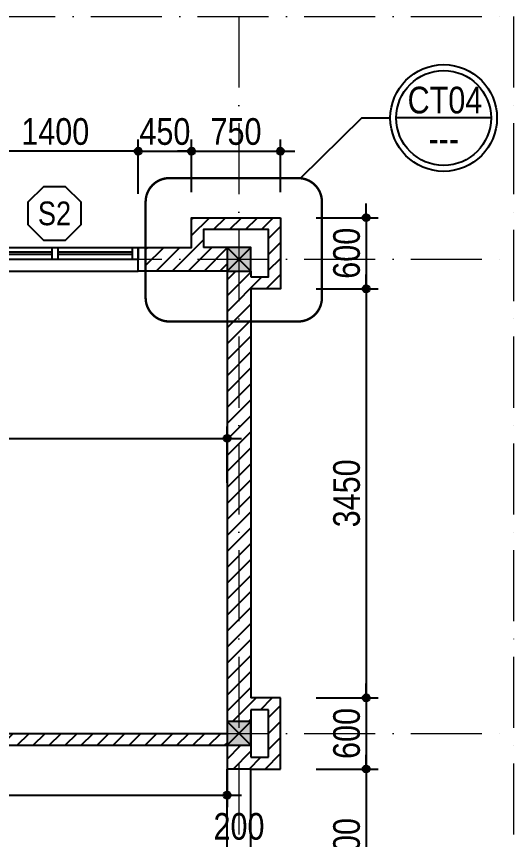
# Model space of a CAD drawing. Extents: x -1107188 to -523840, y 39692 to 514392.
# Drawn here: x -1069497 to -1065304, y 477881 to 484823 of the extents above; entities that cross this region are included whole.
import ezdxf
from ezdxf.enums import TextEntityAlignment as Align

# ---------------------------------------------------------------- set-up
doc = ezdxf.new("R2010")
doc.units = 0
doc.linetypes.add('ACAD_ISO10W100', pattern=[18, 12, -3, 0, -3])
doc.linetypes.add('DASHED2', pattern=[0.375, 0.25, -0.125])
doc.layers.get('DEFPOINTS').update_dxf_attribs({"linetype": 'CONTINUOUS'})
for name, color, linetype in [('009', 251, 'CONTINUOUS'), ('daucat', 220, 'CONTINUOUS'), ('DIM', 1, 'CONTINUOUS'), ('DOOR', 20, 'CONTINUOUS'), ('MEDIUM', 2, 'CONTINUOUS'), ('TAGS', 60, 'CONTINUOUS'), ('TEXT', 7, 'CONTINUOUS'), ('TUONG', 131, 'CONTINUOUS'), ('WALL', 4, 'CONTINUOUS')]:
    doc.layers.add(name, color=color, linetype=linetype)
doc.layers.add('TRUC', color=24, linetype='CONTINUOUS', lineweight=0)
doc.styles.add('HEL-CONDENSE', font='')
doc.styles.add('VNI-HELVE-CONDENSEN', font='')
doc.styles.get('HEL-CONDENSE').set_extended_font_data('VNI-Helve-Condense')
doc.styles.get('VNI-HELVE-CONDENSEN').set_extended_font_data('VNI-Helve-Condense')
doc.dimstyles.new('D100', dxfattribs={"dimtxt": 225, "dimasz": 1.2, "dimexe": 100, "dimexo": 0, "dimgap": 50, "dimtad": 1, "dimdec": 0, "dimzin": 13, "dimdsep": 46, "dimtxsty": 'HEL-CONDENSE', "dimblk": 'D50', "dimcen": 0, "dimclrd": 1, "dimclre": 1, "dimclrt": 7, "dimadec": 0, "dimazin": 0, "dimtfac": 1, "dimtdec": 0, "dimtmove": 0, "dimatfit": 3, "dimldrblk": 'D50', "dimfxl": 1, "dimtolj": 1, "dimtzin": 13, "dimarcsym": 0})
pattern_1 = [(45, (-2399621.04, 99015.24), (-67.351921, 67.351921), [])]

# ---------------------------------------------------------------- blocks, each defined once
blk = doc.blocks.new('s11')
at = {"layer": 'DOOR'}
for p, q in [((0, 0), (0, -100)), ((1400, 0), (0, 0)), ((50, 0), (50, -100)), ((1350, 0), (1350, -100)), ((1400, 0), (1400, -100)), ((1400, -100), (0, -100))]:
    blk.add_line(p, q, dxfattribs=at)
at = {"layer": 'DOOR', "linetype": 'ByBlock', "lineweight": -2}
for p, q in [((675, -100), (675, 0)), ((725, -100), (725, 0))]:
    blk.add_line(p, q, dxfattribs=at)
at = {"layer": 'DOOR', "color": 251}
for p, q in [((50, -40), (675, -40)), ((50, -60), (675, -60)), ((725, -40), (1350, -40)), ((725, -60), (1350, -60))]:
    blk.add_line(p, q, dxfattribs=at)
blk = doc.blocks.new('A$C225A2996')
at = {"layer": 'WALL'}
blk.add_hatch(color=4, dxfattribs=at).paths.add_polyline_path([(531.4, 81.6), (731.4, 81.6), (731.4, 281.6), (531.4, 281.6)])
at = {"layer": 'WALL', "color": 4}
for p, q in [((531.4, 281.6), (731.4, 81.6)), ((531.4, 81.6), (731.4, 281.6))]:
    blk.add_line(p, q, dxfattribs=at)
blk.add_lwpolyline([(531.4, 81.6), (731.4, 81.6), (731.4, 281.6), (531.4, 281.6)], close=True, dxfattribs=at)
blk = doc.blocks.new('KH-CUADI')
at = {"layer": 'TAGS'}
blk.add_lwpolyline([(-124.3, 300), (-300, 124.3), (-300, -124.3), (-124.3, -300), (124.3, -300), (300, -124.3), (300, 124.3), (124.3, 300)], close=True, dxfattribs=at)
at = {"layer": 'TAGS', "style": 'VNI-HELVE-CONDENSEN'}
blk.add_attdef('D', text='', height=300, dxfattribs=at).set_placement((0, 0), align=Align.MIDDLE)
blk = doc.blocks.new('D50')
at = {"layer": 'DIM'}
blk.add_hatch(color=256, dxfattribs=at).paths.add_polyline_path([(25, 0, 1), (-25, 0, 1)])
blk.add_line((25, 0), (100, 0), dxfattribs=at)
blk.add_circle((0, 0), 25, dxfattribs=at)
blk = doc.blocks.new('*D206')
at = {"layer": 'DEFPOINTS', "color": 0, "transparency": 16777216}
for p in [(-1068019.9, 483686.4), (-1068469.9, 483328), (-1068019.9, 483342.4)]:
    blk.add_point(p, dxfattribs=at)
at = {"layer": 'DIM', "color": 1, "lineweight": -2, "transparency": 16777216}
for p, q in [((-1068469.9, 483328), (-1068469.9, 483786.4)), ((-1068019.9, 483342.4), (-1068019.9, 483786.4)), ((-1068468.7, 483686.4), (-1068021.1, 483686.4))]:
    blk.add_line(p, q, dxfattribs=at)
at = {"layer": 'DIM', "color": 1, "lineweight": -2, "transparency": 16777216, "xscale": 1.199999999999999, "yscale": 1.199999999999999, "zscale": 1.199999999999999, "rotation": 180}
blk.add_blockref('D50', (-1068469.9, 483686.4), dxfattribs=at)
at = {"layer": 'DIM', "color": 1, "lineweight": -2, "transparency": 16777216, "xscale": 1.199999999999999, "yscale": 1.199999999999999, "zscale": 1.199999999999999}
blk.add_blockref('D50', (-1068019.9, 483686.4), dxfattribs=at)
at = {"layer": 'DIM', "color": 7, "transparency": 16777216, "insert": (-1068244.9, 483851.3), "char_height": 225, "attachment_point": 5, "style": 'HEL-CONDENSE'}
blk.add_mtext('\\A1;450', dxfattribs=at)
blk = doc.blocks.new('*D207')
at = {"layer": 'DEFPOINTS', "color": 0, "transparency": 16777216}
for p in [(-1067269.9, 483686.4), (-1068019.9, 483342.4), (-1067269.9, 483342.4)]:
    blk.add_point(p, dxfattribs=at)
at = {"layer": 'DIM', "color": 1, "lineweight": -2, "transparency": 16777216}
for p, q in [((-1068019.9, 483342.4), (-1068019.9, 483786.4)), ((-1067269.9, 483342.4), (-1067269.9, 483786.4)), ((-1068018.7, 483686.4), (-1067271.1, 483686.4))]:
    blk.add_line(p, q, dxfattribs=at)
at = {"layer": 'DIM', "color": 1, "lineweight": -2, "transparency": 16777216, "xscale": 1.199999999999999, "yscale": 1.199999999999999, "zscale": 1.199999999999999, "rotation": 180}
blk.add_blockref('D50', (-1068019.9, 483686.4), dxfattribs=at)
at = {"layer": 'DIM', "color": 1, "lineweight": -2, "transparency": 16777216, "xscale": 1.199999999999999, "yscale": 1.199999999999999, "zscale": 1.199999999999999}
blk.add_blockref('D50', (-1067269.9, 483686.4), dxfattribs=at)
at = {"layer": 'DIM', "color": 7, "transparency": 16777216, "insert": (-1067644.9, 483851.3), "char_height": 225, "attachment_point": 5, "style": 'HEL-CONDENSE'}
blk.add_mtext('\\A1;750', dxfattribs=at)
blk = doc.blocks.new('*D208')
at = {"layer": 'DEFPOINTS', "color": 0, "transparency": 16777216}
for p in [(-1066969.8, 483125.8), (-1066969.8, 482525.8), (-1066546.2, 482525.8)]:
    blk.add_point(p, dxfattribs=at)
at = {"layer": 'DIM', "color": 1, "lineweight": -2, "transparency": 16777216}
for p, q in [((-1066969.8, 483125.8), (-1066446.2, 483125.8)), ((-1066546.2, 483124.6), (-1066546.2, 482527)), ((-1066969.8, 482525.8), (-1066446.2, 482525.8))]:
    blk.add_line(p, q, dxfattribs=at)
at = {"layer": 'DIM', "color": 1, "lineweight": -2, "transparency": 16777216, "xscale": 1.199999999999999, "yscale": 1.199999999999999, "zscale": 1.199999999999999}
for p, rotation in [((-1066546.2, 483125.8), 90), ((-1066546.2, 482525.8), 270)]:
    blk.add_blockref('D50', p, dxfattribs=dict(at, rotation=rotation))
at = {"layer": 'DIM', "color": 7, "transparency": 16777216, "insert": (-1066711.1, 482825.8), "char_height": 225, "attachment_point": 5, "rotation": 90, "style": 'HEL-CONDENSE'}
blk.add_mtext('\\A1;600', dxfattribs=at)
blk = doc.blocks.new('*D209')
at = {"layer": 'DEFPOINTS', "color": 0, "transparency": 16777216}
for p in [(-1066969.8, 482525.8), (-1066969.8, 479075.8), (-1066546.2, 479075.8)]:
    blk.add_point(p, dxfattribs=at)
at = {"layer": 'DIM', "color": 1, "lineweight": -2, "transparency": 16777216}
for p, q in [((-1066969.8, 482525.8), (-1066446.2, 482525.8)), ((-1066546.2, 482524.6), (-1066546.2, 479077)), ((-1066969.8, 479075.8), (-1066446.2, 479075.8))]:
    blk.add_line(p, q, dxfattribs=at)
at = {"layer": 'DIM', "color": 1, "lineweight": -2, "transparency": 16777216, "xscale": 1.199999999999999, "yscale": 1.199999999999999, "zscale": 1.199999999999999}
for p, rotation in [((-1066546.2, 482525.8), 90), ((-1066546.2, 479075.8), 270)]:
    blk.add_blockref('D50', p, dxfattribs=dict(at, rotation=rotation))
at = {"layer": 'DIM', "color": 7, "transparency": 16777216, "insert": (-1066711.1, 480800.8), "char_height": 225, "attachment_point": 5, "rotation": 90, "style": 'HEL-CONDENSE'}
blk.add_mtext('\\A1;3450', dxfattribs=at)
blk = doc.blocks.new('*D210')
at = {"layer": 'DEFPOINTS', "color": 0, "transparency": 16777216}
for p in [(-1066969.8, 479075.8), (-1066969.8, 478475.8), (-1066546.2, 478475.8)]:
    blk.add_point(p, dxfattribs=at)
at = {"layer": 'DIM', "color": 1, "lineweight": -2, "transparency": 16777216}
for p, q in [((-1066969.8, 479075.8), (-1066446.2, 479075.8)), ((-1066546.2, 479074.6), (-1066546.2, 478477)), ((-1066969.8, 478475.8), (-1066446.2, 478475.8))]:
    blk.add_line(p, q, dxfattribs=at)
at = {"layer": 'DIM', "color": 1, "lineweight": -2, "transparency": 16777216, "xscale": 1.199999999999999, "yscale": 1.199999999999999, "zscale": 1.199999999999999}
for p, rotation in [((-1066546.2, 479075.8), 90), ((-1066546.2, 478475.8), 270)]:
    blk.add_blockref('D50', p, dxfattribs=dict(at, rotation=rotation))
at = {"layer": 'DIM', "color": 7, "transparency": 16777216, "insert": (-1066711.1, 478775.8), "char_height": 225, "attachment_point": 5, "rotation": 90, "style": 'HEL-CONDENSE'}
blk.add_mtext('\\A1;600', dxfattribs=at)
blk = doc.blocks.new('*D211')
at = {"layer": 'DEFPOINTS', "color": 0, "transparency": 16777216}
for p in [(-1066969.8, 478475.8), (-1066978.9, 477075.8), (-1066546.2, 477075.8)]:
    blk.add_point(p, dxfattribs=at)
at = {"layer": 'DIM', "color": 1, "lineweight": -2, "transparency": 16777216}
for p, q in [((-1066969.8, 478475.8), (-1066446.2, 478475.8)), ((-1066546.2, 478474.6), (-1066546.2, 477077)), ((-1066978.9, 477075.8), (-1066446.2, 477075.8))]:
    blk.add_line(p, q, dxfattribs=at)
at = {"layer": 'DIM', "color": 1, "lineweight": -2, "transparency": 16777216, "xscale": 1.199999999999999, "yscale": 1.199999999999999, "zscale": 1.199999999999999}
for p, rotation in [((-1066546.2, 478475.8), 90), ((-1066546.2, 477075.8), 270)]:
    blk.add_blockref('D50', p, dxfattribs=dict(at, rotation=rotation))
at = {"layer": 'DIM', "color": 7, "transparency": 16777216, "insert": (-1066711.1, 477775.8), "char_height": 225, "attachment_point": 5, "rotation": 90, "style": 'HEL-CONDENSE'}
blk.add_mtext('\\A1;1400', dxfattribs=at)
blk = doc.blocks.new('*D297')
at = {"layer": 'DEFPOINTS', "color": 0, "transparency": 16777216}
for p in [(-1067519.9, 477728.9), (-1067719.9, 477486), (-1067519.9, 477486)]:
    blk.add_point(p, dxfattribs=at)
at = {"layer": 'DIM', "color": 1, "lineweight": -2, "transparency": 16777216}
for p, q in [((-1067719.9, 477486), (-1067719.9, 477828.9)), ((-1067519.9, 477486), (-1067519.9, 477828.9)), ((-1067718.7, 477728.9), (-1067521.1, 477728.9))]:
    blk.add_line(p, q, dxfattribs=at)
at = {"layer": 'DIM', "color": 1, "lineweight": -2, "transparency": 16777216, "xscale": 1.199999999999999, "yscale": 1.199999999999999, "zscale": 1.199999999999999, "rotation": 180}
blk.add_blockref('D50', (-1067719.9, 477728.9), dxfattribs=at)
at = {"layer": 'DIM', "color": 1, "lineweight": -2, "transparency": 16777216, "xscale": 1.199999999999999, "yscale": 1.199999999999999, "zscale": 1.199999999999999}
blk.add_blockref('D50', (-1067519.9, 477728.9), dxfattribs=at)
at = {"layer": 'DIM', "color": 7, "transparency": 16777216, "insert": (-1067619.9, 477990.6), "char_height": 225, "attachment_point": 5, "style": 'HEL-CONDENSE'}
blk.add_mtext('\\A1;200', dxfattribs=at)
blk = doc.blocks.new('*D332')
at = {"layer": 'DEFPOINTS', "color": 0, "linetype": 'Continuous', "transparency": 16777216}
for p in [(-1072119.9, 478675.8), (-1067719.9, 478675.8), (-1067719.9, 478255.3)]:
    blk.add_point(p, dxfattribs=at)
at = {"layer": 'DIM', "color": 1, "linetype": 'Continuous', "lineweight": -2, "transparency": 16777216}
for p, q in [((-1072119.9, 478675.8), (-1072119.9, 478155.3)), ((-1067719.9, 478675.8), (-1067719.9, 478155.3)), ((-1072118.7, 478255.3), (-1067721.1, 478255.3))]:
    blk.add_line(p, q, dxfattribs=at)
at = {"layer": 'DIM', "color": 1, "linetype": 'Continuous', "lineweight": -2, "transparency": 16777216, "xscale": 1.199999999999999, "yscale": 1.199999999999999, "zscale": 1.199999999999999, "rotation": 180}
blk.add_blockref('D50', (-1072119.9, 478255.3), dxfattribs=at)
at = {"layer": 'DIM', "color": 1, "linetype": 'Continuous', "lineweight": -2, "transparency": 16777216, "xscale": 1.199999999999999, "yscale": 1.199999999999999, "zscale": 1.199999999999999}
blk.add_blockref('D50', (-1067719.9, 478255.3), dxfattribs=at)
at = {"layer": 'DIM', "color": 7, "linetype": 'Continuous', "transparency": 16777216, "insert": (-1069919.9, 478420.2), "char_height": 225, "attachment_point": 5, "style": 'HEL-CONDENSE'}
blk.add_mtext('\\A1;4400', dxfattribs=at)
blk = doc.blocks.new('A$C5F494123')
at = {"layer": 'TAGS', "color": 254, "ltscale": 1000}
blk.add_line((400, 0), (-400, 0), dxfattribs=at)
at = {"layer": 'TAGS', "ltscale": 1000}
blk.add_circle((0, 0), 450, dxfattribs=at)
at = {"layer": 'TAGS', "color": 254, "ltscale": 1000}
blk.add_circle((0, 0), 400, dxfattribs=at)
at = {"layer": 'TAGS', "ltscale": 1000, "style": 'VNI-HELVE-CONDENSEN'}
blk.add_attdef('A', (-84, 67), '', height=225, dxfattribs=at)
blk.add_attdef('A', text='', height=225, dxfattribs=at).set_placement((1.1, -61.7), align=Align.TOP_CENTER)
blk = doc.blocks.new('*D362')
at = {"layer": 'DEFPOINTS', "color": 0, "transparency": 16777216}
for p in [(-1069869.9, 483686.4), (-1069869.9, 483328), (-1068469.9, 483328)]:
    blk.add_point(p, dxfattribs=at)
at = {"layer": 'DIM', "color": 1, "lineweight": -2, "transparency": 16777216}
for p, q in [((-1069869.9, 483328), (-1069869.9, 483786.4)), ((-1068469.9, 483328), (-1068469.9, 483786.4)), ((-1068471.1, 483686.4), (-1069868.7, 483686.4))]:
    blk.add_line(p, q, dxfattribs=at)
at = {"layer": 'DIM', "color": 1, "lineweight": -2, "transparency": 16777216, "xscale": 1.199999999999999, "yscale": 1.199999999999999, "zscale": 1.199999999999999, "rotation": 180}
blk.add_blockref('D50', (-1069869.9, 483686.4), dxfattribs=at)
at = {"layer": 'DIM', "color": 1, "lineweight": -2, "transparency": 16777216, "xscale": 1.199999999999999, "yscale": 1.199999999999999, "zscale": 1.199999999999999}
blk.add_blockref('D50', (-1068469.9, 483686.4), dxfattribs=at)
at = {"layer": 'DIM', "color": 7, "transparency": 16777216, "insert": (-1069169.9, 483851.3), "char_height": 225, "attachment_point": 5, "style": 'HEL-CONDENSE'}
blk.add_mtext('\\A1;1400', dxfattribs=at)
blk = doc.blocks.new('*D378')
at = {"layer": 'DEFPOINTS', "color": 0, "transparency": 16777216}
for p in [(-1067719.9, 481264.6), (-1073619.9, 480890.2), (-1067719.9, 480890.2)]:
    blk.add_point(p, dxfattribs=at)
at = {"layer": 'DIM', "color": 1, "lineweight": -2, "transparency": 16777216}
for p, q in [((-1073619.9, 480890.2), (-1073619.9, 481364.6)), ((-1067719.9, 480890.2), (-1067719.9, 481364.6)), ((-1073618.7, 481264.6), (-1067721.1, 481264.6))]:
    blk.add_line(p, q, dxfattribs=at)
at = {"layer": 'DIM', "color": 1, "lineweight": -2, "transparency": 16777216, "xscale": 1.199999999999999, "yscale": 1.199999999999999, "zscale": 1.199999999999999, "rotation": 180}
blk.add_blockref('D50', (-1073619.9, 481264.6), dxfattribs=at)
at = {"layer": 'DIM', "color": 1, "lineweight": -2, "transparency": 16777216, "xscale": 1.199999999999999, "yscale": 1.199999999999999, "zscale": 1.199999999999999}
blk.add_blockref('D50', (-1067719.9, 481264.6), dxfattribs=at)
at = {"layer": 'DIM', "color": 7, "transparency": 16777216, "insert": (-1070669.9, 481429.5), "char_height": 225, "attachment_point": 5, "style": 'HEL-CONDENSE'}
blk.add_mtext('\\A1;5900', dxfattribs=at)

msp = doc.modelspace()

# ---------------------------------------------------------------- hatches: boundary and pattern name
at = {"layer": '009'}
h = msp.add_hatch(dxfattribs=at)
h.set_pattern_fill('ANSI31', color=256, scale=30, style=0)
h.set_pattern_definition(pattern_1)
h.paths.add_polyline_path([(-1067719.891, 482875.801), (-1067919.891, 482875.801), (-1067919.891, 483025.801), (-1067369.891, 483025.801), (-1067369.891, 482625.801), (-1067519.891, 482625.801), (-1067519.891, 482675.801), (-1067719.891, 482675.801), (-1067719.891, 482250.307), (-1067519.891, 482250.307), (-1067519.891, 482525.801), (-1067269.891, 482525.801), (-1067269.891, 483125.801), (-1067819.891, 483125.801), (-1068019.891, 483125.801), (-1068019.891, 482875.801), (-1068407.519, 482875.801), (-1068407.519, 482675.801), (-1067719.891, 482675.801)])
h.paths.add_polyline_path([(-1067519.891, 482250.307), (-1067719.891, 482250.307), (-1067719.891, 478875.801), (-1067519.891, 478875.801), (-1067519.891, 478975.801), (-1067369.891, 478975.801), (-1067369.891, 478575.801), (-1067519.891, 478575.801), (-1067519.891, 478675.801), (-1067719.891, 478675.801), (-1067719.891, 478475.801), (-1067519.891, 478475.801), (-1067269.891, 478475.801), (-1067269.891, 479075.801), (-1067519.891, 479075.801)])
h.paths.add_polyline_path([(-1067269.891, 477075.801), (-1067519.891, 477075.801), (-1067719.891, 477075.801), (-1067719.891, 476875.801), (-1067519.891, 476875.801), (-1067519.891, 476975.801), (-1067369.891, 476975.801), (-1067369.891, 476575.801), (-1067519.891, 476575.801), (-1067519.891, 476675.801), (-1067719.891, 476675.801), (-1067719.891, 475975.801), (-1067519.891, 475975.801), (-1067519.891, 476475.801), (-1067269.891, 476475.801)])
h.paths.add_polyline_path([(-1067719.891, 476875.801), (-1072119.891, 476875.801), (-1072119.891, 476775.801), (-1067719.891, 476775.801)])
h.paths.add_polyline_path([(-1070401.257, 476560.451), (-1070401.257, 477091.151), (-1070058.957, 477091.151), (-1070058.957, 476560.451)], flags=9)
h = msp.add_hatch(dxfattribs=at)
h.set_pattern_fill('ANSI31', color=256, scale=30, style=0)
h.set_pattern_definition(pattern_1)
h.paths.add_polyline_path([(-1073719.891, 482875.801), (-1073819.891, 482875.801), (-1073819.891, 482975.801), (-1073419.891, 482975.801), (-1073419.891, 482875.801), (-1073519.891, 482875.801), (-1073519.891, 482675.801), (-1072944.274, 482675.801), (-1072944.274, 482875.801), (-1073319.891, 482875.801), (-1073319.891, 483075.801), (-1073919.891, 483075.801), (-1073919.891, 482875.801), (-1074199.883, 482875.801), (-1074199.883, 482675.801), (-1073719.891, 482675.801)])
h.paths.add_polyline_path([(-1074199.883, 482875.801), (-1074419.891, 482875.801), (-1074419.891, 482675.801), (-1074199.883, 482675.801)])
h.paths.add_polyline_path([(-1073619.891, 482250.307), (-1073719.891, 482250.307), (-1073719.891, 478875.801), (-1073619.891, 478875.801)])
h.paths.add_polyline_path([(-1073719.891, 478775.801), (-1075119.891, 478775.801), (-1076519.891, 478775.801), (-1076519.891, 478675.801), (-1075119.891, 478675.801), (-1073719.891, 478675.801)])
h.paths.add_polyline_path([(-1073319.891, 478775.801), (-1073519.891, 478775.801), (-1073519.891, 478675.801), (-1073319.891, 478675.801)])
h.paths.add_polyline_path([(-1067719.891, 478775.801), (-1072119.891, 478775.801), (-1072119.891, 478675.801), (-1067719.891, 478675.801)])
h.paths.add_polyline_path([(-1069869.891, 482875.801), (-1070369.891, 482875.801), (-1070369.891, 483075.801), (-1070969.891, 483075.801), (-1070969.891, 482875.801), (-1071469.891, 482875.801), (-1071469.891, 482675.801), (-1069869.891, 482675.801)])
h.paths.add_polyline_path([(-1070869.891, 482875.801), (-1070869.891, 482975.801), (-1070469.891, 482975.801), (-1070469.891, 482875.801)], flags=17)
h.paths.add_polyline_path([(-1070401.257, 478460.451), (-1070401.257, 478991.151), (-1070058.957, 478991.151), (-1070058.957, 478460.451)], flags=9)
h.paths.add_polyline_path([(-1070401.257, 482505.951), (-1070401.257, 483045.651), (-1070058.957, 483045.651), (-1070058.957, 482505.951)], flags=9)

# ---------------------------------------------------------------- linework, layer by layer
at = {"layer": 'daucat', "linetype": 'DASHED2', "ltscale": 500, "const_width": 20}
msp.add_lwpolyline([(-1068207.519, 483459.701), (-1067120.232, 483459.701, -0.41421356), (-1066920.232, 483259.701), (-1066920.232, 482450.307, -0.41421356), (-1067120.232, 482250.307), (-1068207.519, 482250.307, -0.41421356), (-1068407.519, 482450.307), (-1068407.519, 483259.701, -0.41421356)], format="xyb", close=True, dxfattribs=at)
at = {"layer": 'MEDIUM'}
for p, q in [((-1069869.891, 482675.801), (-1068469.891, 482675.801)), ((-1067719.891, 477075.801), (-1067719.891, 478475.801)), ((-1067519.891, 477075.801), (-1067519.891, 478475.801))]:
    msp.add_line(p, q, dxfattribs=at)
at = {"layer": 'TEXT', "color": 7, "linetype": 'ByBlock'}
msp.add_lwpolyline([(-1067101.044, 483458.778), (-1066584.73, 483966.786), (-1066343.386, 483966.786)], dxfattribs=at)
at = {"layer": 'TRUC', "linetype": 'ACAD_ISO10W100', "ltscale": 50}
msp.add_lwpolyline([(-1103073.876, 484823.057), (-1065303.564, 484823.057), (-1065303.564, 463746.028), (-1103073.876, 463746.028)], close=True, dxfattribs=at)
for points in [[(-1067619.891, 484823.057), (-1067619.891, 463746.028)], [(-1103073.876, 482775.801), (-1065303.564, 482775.801)], [(-1103073.876, 478775.801), (-1065303.564, 478775.801)]]:
    msp.add_lwpolyline(points, dxfattribs=at)
at = {"layer": 'TUONG'}
for p, q in [((-1067819.891, 483125.801), (-1067269.891, 483125.801)), ((-1068469.891, 482675.801), (-1068469.891, 482875.801)), ((-1067519.891, 482675.801), (-1067519.891, 482625.801)), ((-1067519.891, 482525.801), (-1067519.891, 479075.801)), ((-1067719.891, 479075.801), (-1067719.891, 478475.801)), ((-1067269.891, 479075.801), (-1067519.891, 479075.801)), ((-1067269.891, 478475.801), (-1067269.891, 479075.801)), ((-1067519.891, 478975.801), (-1067519.891, 478575.801)), ((-1067369.891, 478975.801), (-1067519.891, 478975.801)), ((-1067369.891, 478575.801), (-1067369.891, 478975.801)), ((-1067519.891, 478575.801), (-1067369.891, 478575.801)), ((-1067519.891, 478475.801), (-1067519.891, 478475.801)), ((-1067519.891, 478475.801), (-1067269.891, 478475.801))]:
    msp.add_line(p, q, dxfattribs=at)
for points in [[(-1068469.891, 482875.801), (-1068019.891, 482875.801), (-1068019.891, 483125.801), (-1067819.891, 483125.801)], [(-1067719.891, 482675.801), (-1067719.891, 478475.801)], [(-1072119.891, 478775.801), (-1067719.891, 478775.801)], [(-1072119.891, 478675.801), (-1067719.891, 478675.801)], [(-1067519.891, 478475.801), (-1067719.891, 478475.801)]]:
    msp.add_lwpolyline(points, dxfattribs=at)
at = {"layer": 'TUONG', "color": 4}
for points in [[(-1067269.891, 483125.801), (-1067269.891, 482525.801), (-1067519.891, 482525.801)], [(-1067519.891, 482625.801), (-1067369.891, 482625.801), (-1067369.891, 483025.801), (-1067919.891, 483025.801), (-1067919.891, 482875.801)], [(-1067719.891, 482875.801), (-1067919.891, 482875.801)], [(-1067719.891, 482675.801), (-1068469.891, 482675.801)]]:
    msp.add_lwpolyline(points, dxfattribs=at)

# ---------------------------------------------------------------- block references
at = {"layer": 'DOOR', "xscale": -1}
msp.add_blockref('s11', (-1068469.891, 482875.801), dxfattribs=at)
at = {"layer": 'TAGS', "ltscale": 1000}
ref = msp.add_blockref('A$C5F494123', (-1065893.386, 483966.786), dxfattribs=at)
ref.add_attrib('A', '---', dxfattribs={"color": 7, "ltscale": 1000, "height": 225, "style": 'VNI-HELVE-CONDENSEN'}).set_placement((-1065892.241, 483905.099), align=Align.TOP_CENTER)
ref.add_attrib('A', 'CT04', (-1066197.378, 484005.383), dxfattribs={"color": 7, "ltscale": 1000, "height": 225, "style": 'VNI-HELVE-CONDENSEN'})
at = {"layer": 'TAGS', "linetype": 'Continuous'}
ref = msp.add_blockref('KH-CUADI', (-1069176.301, 483162.437), dxfattribs=dict(at, xscale=0.75, yscale=0.75, zscale=0.75, rotation=180))
ref.add_attrib('D', 'S2', dxfattribs={"color": 7, "height": 200, "style": 'VNI-HELVE-CONDENSEN'}).set_placement((-1069176.301, 483162.437), align=Align.MIDDLE)
at = {"layer": 'TUONG', "color": 4}
for p in [(-1068251.282, 482594.168), (-1068251.282, 478594.168)]:
    msp.add_blockref('A$C225A2996', p, dxfattribs=at)

# ---------------------------------------------------------------- dimensions: what is measured, and where the dimension line sits
at = {"layer": 'DIM'}
dim = msp.add_linear_dim(base=(-1069869.891, 483686.409), p1=(-1068469.891, 483327.955), p2=(-1069869.891, 483327.955), dimstyle='D100', dxfattribs=at)
dim.commit()
dim.dimension.update_dxf_attribs({"geometry": '*D362', "text_midpoint": (-1069169.891, 483851.309)})
for base, p1, p2, picture, middle in [((-1068019.891, 483686.409), (-1068469.891, 483327.955), (-1068019.891, 483342.369), '*D206', (-1068244.891, 483686.409)), ((-1067519.891, 477728.916), (-1067719.891, 477485.982), (-1067519.891, 477485.982), '*D297', (-1067619.891, 477825.66))]:
    dim = msp.add_linear_dim(base=base, p1=p1, p2=p2, dimstyle='D100', override={"dimtmove": 1}, dxfattribs=at)
    dim.commit()
    dim.dimension.update_dxf_attribs({"geometry": picture, "text_midpoint": middle, "dimtype": 160})
for base, p1, p2, picture, middle in [((-1067269.891, 483686.409), (-1068019.891, 483342.369), (-1067269.891, 483342.369), '*D207', (-1067644.891, 483851.309)), ((-1067719.891, 481264.589), (-1073619.891, 480890.194), (-1067719.891, 480890.194), '*D378', (-1070669.891, 481429.489))]:
    dim = msp.add_linear_dim(base=base, p1=p1, p2=p2, dimstyle='D100', override={"dimtmove": 1}, dxfattribs=at)
    dim.commit()
    dim.dimension.update_dxf_attribs({"geometry": picture, "text_midpoint": middle})
dim = msp.add_linear_dim(base=(-1066546.203, 482525.801), p1=(-1066969.763, 483125.801), p2=(-1066969.763, 482525.801), angle=90, dimstyle='D100', dxfattribs=at)
dim.commit()
dim.dimension.update_dxf_attribs({"geometry": '*D208', "text_midpoint": (-1066711.103, 482825.801)})
for base, p1, p2, picture, middle in [((-1066546.203, 479075.801), (-1066969.763, 482525.801), (-1066969.763, 479075.801), '*D209', (-1066711.103, 480800.801)), ((-1066546.203, 478475.801), (-1066969.763, 479075.801), (-1066969.763, 478475.801), '*D210', (-1066711.103, 478775.801)), ((-1066546.203, 477075.801), (-1066969.763, 478475.801), (-1066978.922, 477075.801), '*D211', (-1066711.103, 477775.801))]:
    dim = msp.add_linear_dim(base=base, p1=p1, p2=p2, angle=90, dimstyle='D100', override={"dimtmove": 1}, dxfattribs=at)
    dim.commit()
    dim.dimension.update_dxf_attribs({"geometry": picture, "text_midpoint": middle})
at = {"layer": 'DIM', "linetype": 'Continuous'}
dim = msp.add_linear_dim(base=(-1067719.891, 478255.271), p1=(-1072119.891, 478675.801), p2=(-1067719.891, 478675.801), dimstyle='D100', override={"dimtmove": 1}, dxfattribs=at)
dim.commit()
dim.dimension.update_dxf_attribs({"geometry": '*D332', "text_midpoint": (-1069919.891, 478420.171)})

doc.saveas('drawing.dxf')
